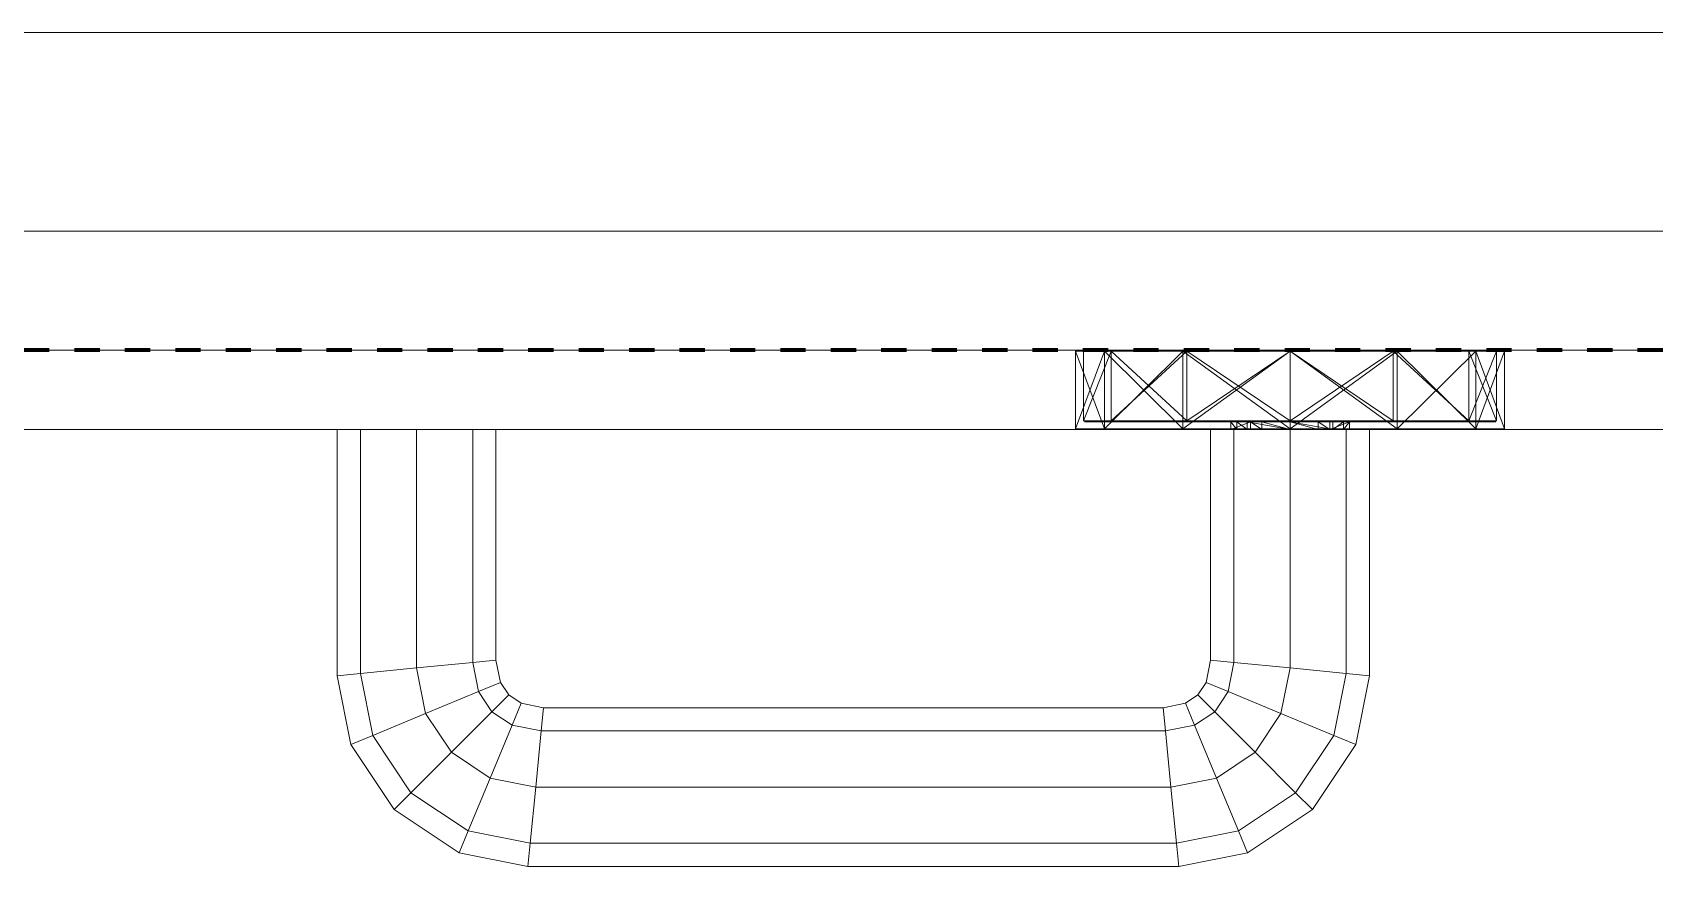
# Model space of a CAD drawing. Header units: millimetres. Extents: x -5300 to 98858, y -5196 to 93886.
# Drawn here: x 31413.6 to 31617.9, y 46270 to 46375 of the extents above; entities that cross this region are included whole.
import ezdxf

# ---------------------------------------------------------------- set-up
doc = ezdxf.new("R2010")
doc.units = ezdxf.units.MM
doc.linetypes.add('Штрих', pattern=[6.35, 3.175, -3.175])
doc.linetypes.add('Штрих_2_', pattern=[6.35, 3.175, -3.175])
for name, color, linetype, lineweight, true_color in [('_Разделитель помещений_', 4, 'Штрих', 70, 0x00ffff), ('Двери', 7, 'Continuous', 18, 0x7f7f7f), ('Стены', 7, 'Continuous', 18, 0x7f7f7f)]:
    doc.layers.add(name, color=color, linetype=linetype, lineweight=lineweight, true_color=true_color)

# ---------------------------------------------------------------- blocks, each defined once
blk = doc.blocks.new('СТВ_Перегородка_Кирпич 61120 - СТВ_Перегородка_Кирпич 2-242550-Подвал')
at = {"layer": 'Стены', "color": 254, "true_color": 0xd4d4d4}
blk.add_line((30200, 46350), (38750, 46350), dxfattribs=at)
blk = doc.blocks.new('СТВ_Перегородка_Кирпич 61120 - СТВ_Перегородка_Кирпич-242543-Подвал')
at = {"layer": 'Стены', "color": 254, "true_color": 0xd4d4d4}
for p, q in [((30185, 46350), (38750, 46350)), ((38750, 46350), (30185, 46350)), ((38635, 46350), (30185, 46350)), ((30200, 46350), (33250, 46350)), ((30200, 46350), (33250, 46350)), ((33250, 46350), (30200, 46350)), ((31110, 46350), (32610, 46350)), ((32610, 46350), (31110, 46350)), ((32610, 46350), (31110, 46350)), ((31110, 46350), (32610, 46350)), ((31110, 46350), (32610, 46350)), ((32610, 46350), (31110, 46350)), ((32610, 46350), (31110, 46350)), ((31110, 46350), (32610, 46350)), ((38750, 46335), (30185, 46335)), ((38635, 46335), (30185, 46335)), ((38750, 46335), (30185, 46335)), ((31110, 46335), (32610, 46335)), ((32610, 46335), (31110, 46335)), ((32610, 46335), (31110, 46335)), ((31110, 46335), (32610, 46335))]:
    blk.add_line(p, q, dxfattribs=at)
blk = doc.blocks.new('СТВ_Перегородка_Кирпич 61120 - СТВ_Перегородка_Кирпич 61120-242547-Подвал')
for name in ['СТВ_Перегородка_Кирпич 61120 - СТВ_Перегородка_Кирпич-242543-Подвал', 'СТВ_Перегородка_Кирпич 61120 - СТВ_Перегородка_Кирпич 2-242550-Подвал']:
    blk.add_blockref(name, (0, 0))
blk = doc.blocks.new('Дп-6 - Дп-6-242552-Подвал')
at = {"layer": 'Двери', "color": 254, "true_color": 0xd4d4d4}
for p, q in [((31198, 46375), (32522, 46375)), ((32522, 46375), (31198, 46375)), ((31198, 46375), (31622, 46375)), ((31198, 46375), (31622, 46375)), ((31622, 46375), (31198, 46375)), ((31622, 46375), (31198, 46375)), ((31210, 46375), (32510, 46375)), ((32510, 46375), (31210, 46375)), ((31548.62, 46375), (31545, 46375)), ((31545, 46375), (31548.62, 46375)), ((31558.5, 46375), (31545, 46375)), ((31548.7, 46375), (31545.1, 46375)), ((31545.1, 46375), (31548.7, 46375)), ((31549.4, 46375), (31545.1, 46375)), ((31545.9, 46375), (31545.1, 46375)), ((31545.1, 46375), (31549.4, 46375)), ((31549.4, 46375), (31545.9, 46375)), ((31545.9, 46375), (31549.4, 46375)), ((31558.5, 46375), (31548.62, 46375)), ((31548.62, 46375), (31558.5, 46375)), ((31558.5, 46375), (31548.62, 46375)), ((31558.55, 46375), (31548.7, 46375)), ((31558.55, 46375), (31548.7, 46375)), ((31549.4, 46375), (31548.7, 46375)), ((31549.4, 46375), (31548.7, 46375)), ((31558.95, 46375), (31549.4, 46375)), ((31558.95, 46375), (31549.4, 46375)), ((31558.55, 46375), (31549.4, 46375)), ((31558.55, 46375), (31549.4, 46375)), ((31572, 46375), (31558.5, 46375)), ((31558.5, 46375), (31572, 46375)), ((31558.5, 46375), (31558.5, 46375)), ((31558.5, 46375), (31585.5, 46375)), ((31558.5, 46375), (31585.5, 46375)), ((31558.5, 46375), (31585.5, 46375)), ((31572, 46375), (31558.55, 46375)), ((31572, 46375), (31558.55, 46375)), ((31558.95, 46375), (31558.55, 46375)), ((31558.95, 46375), (31558.55, 46375)), ((31572, 46375), (31558.95, 46375)), ((31572, 46375), (31558.95, 46375)), ((31572, 46375), (31558.95, 46375)), ((31572, 46375), (31558.95, 46375)), ((31585.05, 46375), (31572, 46375)), ((31585.45, 46375), (31572, 46375)), ((31585.05, 46375), (31572, 46375)), ((31585.45, 46375), (31572, 46375)), ((31585.05, 46375), (31572, 46375)), ((31572, 46375), (31572, 46375)), ((31585.05, 46375), (31572, 46375)), ((31572, 46375), (31572, 46375)), ((31572, 46375), (31585.5, 46375)), ((31572, 46375), (31585.5, 46375)), ((31585.05, 46375), (31594.6, 46375)), ((31594.6, 46375), (31585.05, 46375)), ((31585.05, 46375), (31585.45, 46375)), ((31585.05, 46375), (31585.45, 46375)), ((31595.3, 46375), (31585.45, 46375)), ((31595.3, 46375), (31585.45, 46375)), ((31594.6, 46375), (31585.45, 46375)), ((31594.6, 46375), (31585.45, 46375)), ((31585.5, 46375), (31595.38, 46375)), ((31595.38, 46375), (31585.5, 46375)), ((31585.5, 46375), (31585.5, 46375)), ((31595.38, 46375), (31585.5, 46375)), ((31599, 46375), (31585.5, 46375)), ((31594.6, 46375), (31598.1, 46375)), ((31598.1, 46375), (31594.6, 46375)), ((31594.6, 46375), (31595.3, 46375)), ((31594.6, 46375), (31598.9, 46375)), ((31598.9, 46375), (31594.6, 46375)), ((31594.6, 46375), (31595.3, 46375)), ((31595.3, 46375), (31598.9, 46375)), ((31598.9, 46375), (31595.3, 46375)), ((31595.38, 46375), (31599, 46375)), ((31599, 46375), (31595.38, 46375)), ((31598.1, 46375), (31598.9, 46375)), ((32620, 46335), (31100, 46335)), ((31100, 46335), (32620, 46335)), ((31110, 46335), (32610, 46335)), ((31110, 46335), (32610, 46335)), ((32522, 46335), (31198, 46335)), ((32522, 46335), (31198, 46335)), ((31622, 46335), (31198, 46335)), ((31198, 46335), (31622, 46335)), ((31622, 46335), (31198, 46335)), ((31198, 46335), (31622, 46335)), ((32520, 46335), (31200, 46335)), ((31200, 46335), (32520, 46335)), ((31548.62, 46335), (31545, 46335)), ((31545, 46335), (31548.62, 46335)), ((31545, 46335), (31558.5, 46335)), ((31548.62, 46334.9), (31545, 46334.9)), ((31548.62, 46334.9), (31545, 46334.9)), ((31545, 46334.9), (31545, 46325.1)), ((31548.62, 46334.9), (31545, 46325.1)), ((31548.62, 46325.1), (31545, 46334.9)), ((31548.62, 46334.9), (31545, 46334.9)), ((31545, 46334.9), (31548.62, 46334.9)), ((31545, 46334.9), (31545, 46325.1)), ((31548.62, 46334.9), (31545, 46325.1)), ((31545, 46334.9), (31548.62, 46325.1)), ((31548.7, 46335), (31545.1, 46335)), ((31545.1, 46335), (31548.7, 46335)), ((31549.4, 46335), (31545.1, 46335)), ((31545.9, 46335), (31545.1, 46335)), ((31545.1, 46335), (31549.4, 46335)), ((31549.4, 46335), (31545.9, 46335)), ((31545.9, 46335), (31549.4, 46335)), ((31549.48, 46334.9), (31546, 46334.9)), ((31546, 46334.9), (31549.48, 46334.9)), ((31546, 46326.1), (31546, 46334.9)), ((31549.48, 46334.9), (31546, 46326.1)), ((31546, 46326.1), (31549.48, 46334.9)), ((31558.5, 46335), (31548.62, 46335)), ((31548.62, 46335), (31558.5, 46335)), ((31548.62, 46335), (31558.5, 46335)), ((31558.5, 46334.9), (31548.62, 46334.9)), ((31558.5, 46334.9), (31548.62, 46334.9)), ((31558.5, 46334.9), (31548.62, 46325.1)), ((31558.5, 46325.1), (31548.62, 46334.9)), ((31548.62, 46334.9), (31548.62, 46325.1)), ((31548.62, 46325.1), (31548.62, 46334.9)), ((31558.5, 46334.9), (31548.62, 46334.9)), ((31548.62, 46334.9), (31558.5, 46334.9)), ((31558.5, 46334.9), (31548.62, 46325.1)), ((31548.62, 46334.9), (31548.62, 46325.1)), ((31548.62, 46334.9), (31548.62, 46325.1)), ((31548.62, 46334.9), (31558.5, 46325.1)), ((31558.55, 46335), (31548.7, 46335)), ((31558.55, 46335), (31548.7, 46335)), ((31549.4, 46335), (31548.7, 46335)), ((31548.7, 46335), (31549.4, 46335)), ((31558.95, 46335), (31549.4, 46335)), ((31558.95, 46335), (31549.4, 46335)), ((31558.55, 46335), (31549.4, 46335)), ((31558.55, 46335), (31549.4, 46335)), ((31559, 46334.9), (31549.48, 46334.9)), ((31559, 46334.9), (31549.48, 46334.9)), ((31559, 46326.1), (31549.48, 46334.9)), ((31549.48, 46326.1), (31549.48, 46334.9)), ((31559, 46334.9), (31549.48, 46326.1)), ((31549.48, 46334.9), (31549.48, 46326.1)), ((31572, 46335), (31558.5, 46335)), ((31572, 46335), (31558.5, 46335)), ((31585.5, 46335), (31558.5, 46335)), ((31585.5, 46335), (31558.5, 46335)), ((31585.5, 46335), (31558.5, 46335)), ((31558.5, 46335), (31558.5, 46335)), ((31572, 46334.9), (31558.5, 46334.9)), ((31572, 46334.9), (31558.5, 46334.9)), ((31572, 46334.9), (31558.5, 46325.1)), ((31572, 46325.1), (31558.5, 46334.9)), ((31558.5, 46334.9), (31558.5, 46325.1)), ((31558.5, 46325.1), (31558.5, 46334.9)), ((31572, 46334.9), (31558.5, 46334.9)), ((31558.5, 46334.9), (31572, 46334.9)), ((31572, 46325.1), (31558.5, 46334.9)), ((31558.5, 46334.9), (31558.5, 46325.1)), ((31558.5, 46334.9), (31558.5, 46325.1)), ((31558.5, 46334.9), (31572, 46325.1)), ((31572, 46335), (31558.55, 46335)), ((31572, 46335), (31558.55, 46335)), ((31558.95, 46335), (31558.55, 46335)), ((31558.55, 46335), (31558.95, 46335)), ((31572, 46335), (31558.95, 46335)), ((31572, 46335), (31558.95, 46335)), ((31572, 46335), (31558.95, 46335)), ((31572, 46335), (31558.95, 46335)), ((31572, 46334.9), (31559, 46334.9)), ((31572, 46334.9), (31559, 46334.9)), ((31572, 46326.1), (31559, 46334.9)), ((31559, 46326.1), (31559, 46334.9)), ((31572, 46334.9), (31559, 46326.1)), ((31559, 46334.9), (31559, 46326.1)), ((31585.05, 46335), (31572, 46335)), ((31585.45, 46335), (31572, 46335)), ((31585.45, 46335), (31572, 46335)), ((31585.05, 46335), (31572, 46335)), ((31585.05, 46335), (31572, 46335)), ((31572, 46335), (31572, 46335)), ((31585.05, 46335), (31572, 46335)), ((31572, 46335), (31572, 46335)), ((31572, 46335), (31585.5, 46335)), ((31585.5, 46335), (31572, 46335)), ((31585, 46334.9), (31572, 46334.9)), ((31585.5, 46334.9), (31572, 46334.9)), ((31585, 46334.9), (31572, 46334.9)), ((31585.5, 46334.9), (31572, 46334.9)), ((31585, 46334.9), (31572, 46326.1)), ((31572, 46326.1), (31572, 46334.9)), ((31585.5, 46325.1), (31572, 46334.9)), ((31572, 46334.9), (31572, 46325.1)), ((31585, 46326.1), (31572, 46334.9)), ((31572, 46334.9), (31572, 46326.1)), ((31585.5, 46334.9), (31572, 46325.1)), ((31572, 46325.1), (31572, 46334.9)), ((31585.5, 46334.9), (31572, 46334.9)), ((31572, 46334.9), (31585.5, 46334.9)), ((31585.5, 46334.9), (31572, 46325.1)), ((31572, 46334.9), (31572, 46325.1)), ((31572, 46334.9), (31572, 46325.1)), ((31572, 46325.1), (31585.5, 46334.9)), ((31585, 46334.9), (31594.52, 46334.9)), ((31594.52, 46334.9), (31585, 46334.9)), ((31585, 46326.1), (31585, 46334.9)), ((31585, 46334.9), (31594.52, 46326.1)), ((31594.52, 46326.1), (31585, 46334.9)), ((31585, 46334.9), (31585, 46326.1)), ((31585.05, 46335), (31594.6, 46335)), ((31594.6, 46335), (31585.05, 46335)), ((31585.05, 46335), (31585.45, 46335)), ((31585.45, 46335), (31585.05, 46335)), ((31585.45, 46335), (31595.3, 46335)), ((31595.3, 46335), (31585.45, 46335)), ((31585.45, 46335), (31594.6, 46335)), ((31594.6, 46335), (31585.45, 46335)), ((31585.5, 46335), (31595.38, 46335)), ((31595.38, 46335), (31585.5, 46335)), ((31585.5, 46335), (31599, 46335)), ((31585.5, 46335), (31595.38, 46335)), ((31585.5, 46335), (31585.5, 46335)), ((31585.5, 46334.9), (31595.38, 46334.9)), ((31585.5, 46334.9), (31595.38, 46334.9)), ((31585.5, 46334.9), (31585.5, 46325.1)), ((31585.5, 46325.1), (31595.38, 46334.9)), ((31585.5, 46334.9), (31585.5, 46325.1)), ((31585.5, 46334.9), (31595.38, 46325.1)), ((31585.5, 46334.9), (31595.38, 46334.9)), ((31585.5, 46334.9), (31595.38, 46334.9)), ((31585.5, 46325.1), (31585.5, 46334.9)), ((31585.5, 46325.1), (31595.38, 46334.9)), ((31585.5, 46334.9), (31585.5, 46325.1)), ((31585.5, 46334.9), (31595.38, 46325.1)), ((31594.52, 46334.9), (31598, 46334.9)), ((31598, 46334.9), (31594.52, 46334.9)), ((31594.52, 46334.9), (31594.52, 46326.1)), ((31594.52, 46334.9), (31598, 46326.1)), ((31598, 46334.9), (31594.52, 46326.1)), ((31594.52, 46334.9), (31594.52, 46326.1)), ((31594.6, 46335), (31598.1, 46335)), ((31598.1, 46335), (31594.6, 46335)), ((31595.3, 46335), (31594.6, 46335)), ((31594.6, 46335), (31598.9, 46335)), ((31598.9, 46335), (31594.6, 46335)), ((31595.3, 46335), (31594.6, 46335)), ((31595.3, 46335), (31598.9, 46335)), ((31598.9, 46335), (31595.3, 46335)), ((31595.38, 46335), (31599, 46335)), ((31599, 46335), (31595.38, 46335)), ((31595.38, 46334.9), (31599, 46334.9)), ((31595.38, 46334.9), (31599, 46334.9)), ((31595.38, 46325.1), (31595.38, 46334.9)), ((31595.38, 46325.1), (31599, 46334.9)), ((31595.38, 46334.9), (31595.38, 46325.1)), ((31595.38, 46334.9), (31599, 46325.1)), ((31595.38, 46334.9), (31599, 46334.9)), ((31599, 46334.9), (31595.38, 46334.9)), ((31595.38, 46325.1), (31595.38, 46334.9)), ((31595.38, 46325.1), (31599, 46334.9)), ((31599, 46325.1), (31595.38, 46334.9)), ((31595.38, 46334.9), (31595.38, 46325.1)), ((31598, 46334.9), (31598, 46326.1)), ((31598.9, 46335), (31598.1, 46335)), ((31599, 46334.9), (31599, 46325.1)), ((31599, 46325.1), (31599, 46334.9)), ((31549.48, 46326.1), (31546, 46326.1)), ((31546, 46326.1), (31549.48, 46326.1)), ((31549.57, 46326), (31546.1, 46326)), ((31546.1, 46326), (31549.57, 46326)), ((31567, 46326), (31546.1, 46326)), ((31567, 46326), (31546.1, 46326)), ((31567, 46326), (31546.1, 46326)), ((31559, 46326.1), (31549.48, 46326.1)), ((31559, 46326.1), (31549.48, 46326.1)), ((31559.05, 46326), (31549.57, 46326)), ((31559.05, 46326), (31549.57, 46326)), ((31565.28, 46326), (31549.57, 46326)), ((31564.53, 46326), (31549.57, 46326)), ((31567, 46326), (31549.57, 46326)), ((31567, 46326), (31549.57, 46326)), ((31567, 46326), (31549.57, 46326)), ((31572, 46326.1), (31559, 46326.1)), ((31572, 46326.1), (31559, 46326.1)), ((31572, 46326), (31559.05, 46326)), ((31572, 46326), (31559.05, 46326)), ((31566.62, 46326), (31559.05, 46326)), ((31565.28, 46326), (31559.05, 46326)), ((31559.05, 46326), (31567, 46326)), ((31559.05, 46326), (31567, 46326)), ((31559.05, 46326), (31568.46, 46326)), ((31565.28, 46326), (31564.53, 46326)), ((31564.53, 46325), (31564.53, 46326)), ((31564.53, 46326), (31567, 46326)), ((31565.28, 46325), (31564.53, 46326)), ((31564.53, 46325), (31567, 46326)), ((31564.53, 46326), (31567, 46326)), ((31566.62, 46326), (31565.28, 46326)), ((31565.28, 46326), (31566.62, 46325)), ((31565.28, 46326), (31565.28, 46325)), ((31572, 46326), (31566.62, 46326)), ((31572, 46326), (31566.62, 46326)), ((31572, 46325), (31566.62, 46326)), ((31566.62, 46326), (31566.62, 46325)), ((31567, 46326), (31567, 46325)), ((31567, 46326), (31568.46, 46326)), ((31567, 46326), (31567, 46325)), ((31567, 46326), (31567, 46326)), ((31567, 46326), (31567, 46325)), ((31567, 46326), (31567, 46325)), ((31567, 46326), (31567, 46326)), ((31567, 46326), (31567, 46326)), ((31567, 46326), (31567, 46325)), ((31567, 46326), (31567, 46325)), ((31567, 46326), (31567, 46325)), ((31567, 46326), (31567, 46326)), ((31567, 46326), (31568.46, 46325)), ((31567, 46325), (31567, 46326)), ((31567, 46325), (31567, 46326)), ((31567, 46325), (31567, 46326)), ((31567, 46325), (31567, 46326)), ((31567, 46326), (31567, 46326)), ((31572, 46326), (31568.46, 46326)), ((31572, 46326), (31568.46, 46326)), ((31572, 46325), (31568.46, 46326)), ((31568.46, 46326), (31568.46, 46325)), ((31585, 46326.1), (31572, 46326.1)), ((31585, 46326.1), (31572, 46326.1)), ((31584.95, 46326), (31572, 46326)), ((31584.95, 46326), (31572, 46326)), ((31577.37, 46326), (31572, 46326)), ((31572, 46326), (31575.54, 46326)), ((31577.37, 46325), (31572, 46326)), ((31577.37, 46326), (31572, 46326)), ((31572, 46326), (31572, 46326)), ((31572, 46326), (31572, 46325)), ((31572, 46326), (31572, 46326)), ((31572, 46326), (31575.54, 46326)), ((31572, 46326), (31575.54, 46325)), ((31572, 46326), (31572, 46325)), ((31577, 46326), (31575.54, 46326)), ((31577, 46325), (31575.54, 46326)), ((31584.95, 46326), (31575.54, 46326)), ((31575.54, 46326), (31575.54, 46325)), ((31579.47, 46326), (31577, 46326)), ((31577, 46326), (31577, 46325)), ((31577, 46326), (31577, 46325)), ((31579.47, 46326), (31577, 46326)), ((31579.47, 46326), (31577, 46325)), ((31594.43, 46326), (31577, 46326)), ((31577, 46326), (31577, 46326)), ((31577, 46326), (31577, 46326)), ((31577, 46326), (31597.9, 46326)), ((31577, 46326), (31577, 46325)), ((31577, 46326), (31577, 46325)), ((31577, 46326), (31577, 46325)), ((31577, 46326), (31597.9, 46326)), ((31577, 46326), (31577, 46326)), ((31577, 46326), (31577, 46325)), ((31577, 46326), (31577, 46325)), ((31597.9, 46326), (31577, 46326)), ((31577, 46326), (31577, 46326)), ((31577, 46326), (31577, 46325)), ((31577, 46326), (31577, 46325)), ((31577, 46326), (31594.43, 46326)), ((31577, 46326), (31577, 46326)), ((31577, 46326), (31577, 46325)), ((31577, 46326), (31594.43, 46326)), ((31577, 46326), (31584.95, 46326)), ((31577, 46326), (31577, 46325)), ((31577, 46326), (31584.95, 46326)), ((31578.72, 46326), (31577.37, 46326)), ((31578.72, 46326), (31577.37, 46325)), ((31584.95, 46326), (31577.37, 46326)), ((31577.37, 46325), (31577.37, 46326)), ((31579.47, 46326), (31578.72, 46326)), ((31579.47, 46326), (31578.72, 46325)), ((31578.72, 46326), (31584.95, 46326)), ((31578.72, 46326), (31594.43, 46326)), ((31578.72, 46326), (31578.72, 46325)), ((31579.47, 46326), (31579.47, 46325)), ((31579.47, 46326), (31594.43, 46326)), ((31584.95, 46326), (31594.43, 46326)), ((31594.43, 46326), (31584.95, 46326)), ((31585, 46326.1), (31594.52, 46326.1)), ((31594.52, 46326.1), (31585, 46326.1)), ((31594.43, 46326), (31597.9, 46326)), ((31597.9, 46326), (31594.43, 46326)), ((31594.52, 46326.1), (31598, 46326.1)), ((31598, 46326.1), (31594.52, 46326.1)), ((31100, 46325), (32620, 46325)), ((32620, 46325), (31100, 46325)), ((32520, 46325), (31200, 46325)), ((31200, 46325), (32520, 46325)), ((31452, 46294.02), (31452, 46325)), ((31452, 46325), (31454.93, 46325)), ((31454.93, 46325), (31452, 46325)), ((31452, 46325), (31452, 46294.02)), ((31452, 46325), (31454.93, 46325)), ((31454.93, 46325), (31452, 46325)), ((31454.93, 46325), (31454.93, 46294.3)), ((31454.93, 46294.3), (31454.93, 46325)), ((31454.93, 46325), (31462, 46325)), ((31462, 46325), (31454.93, 46325)), ((31454.93, 46294.3), (31454.93, 46325)), ((31454.93, 46325), (31462, 46325)), ((31462, 46325), (31454.93, 46325)), ((31454.93, 46325), (31454.93, 46294.3)), ((31462, 46325), (31469.07, 46325)), ((31469.07, 46325), (31462, 46325)), ((31462, 46325), (31462, 46295)), ((31462, 46295), (31462, 46325)), ((31469.07, 46325), (31462, 46325)), ((31462, 46325), (31462, 46295)), ((31462, 46295), (31462, 46325)), ((31462, 46325), (31469.07, 46325)), ((31469.07, 46325), (31472, 46325)), ((31472, 46325), (31469.07, 46325)), ((31469.07, 46295.7), (31469.07, 46325)), ((31472, 46325), (31469.07, 46325)), ((31469.07, 46325), (31469.07, 46295.7)), ((31469.07, 46295.7), (31469.07, 46325)), ((31469.07, 46325), (31472, 46325)), ((31469.07, 46325), (31469.07, 46295.7)), ((31472, 46295.98), (31472, 46325)), ((31472, 46325), (31472, 46295.98)), ((31548.62, 46325.1), (31545, 46325.1)), ((31548.62, 46325.1), (31545, 46325.1)), ((31548.62, 46325.1), (31545, 46325.1)), ((31545, 46325.1), (31548.62, 46325.1)), ((31548.62, 46325), (31545, 46325)), ((31545, 46325), (31548.62, 46325)), ((31558.5, 46325), (31545, 46325)), ((31548.7, 46325), (31545.1, 46325)), ((31548.7, 46325), (31545.1, 46325)), ((31567, 46325), (31545.1, 46325)), ((31567, 46325), (31545.1, 46325)), ((31567, 46325), (31545.1, 46325)), ((31558.5, 46325.1), (31548.62, 46325.1)), ((31558.5, 46325.1), (31548.62, 46325.1)), ((31558.5, 46325.1), (31548.62, 46325.1)), ((31548.62, 46325.1), (31558.5, 46325.1)), ((31558.5, 46325), (31548.62, 46325)), ((31548.62, 46325), (31558.5, 46325)), ((31558.5, 46325), (31548.62, 46325)), ((31558.55, 46325), (31548.7, 46325)), ((31558.55, 46325), (31548.7, 46325)), ((31565.28, 46325), (31548.7, 46325)), ((31564.53, 46325), (31548.7, 46325)), ((31567, 46325), (31548.7, 46325)), ((31548.7, 46325), (31567, 46325)), ((31567, 46325), (31548.7, 46325)), ((31572, 46325.1), (31558.5, 46325.1)), ((31572, 46325.1), (31558.5, 46325.1)), ((31572, 46325.1), (31558.5, 46325.1)), ((31558.5, 46325.1), (31572, 46325.1)), ((31572, 46325), (31558.5, 46325)), ((31558.5, 46325), (31572, 46325)), ((31558.5, 46325), (31558.5, 46325)), ((31558.5, 46325), (31585.5, 46325)), ((31558.5, 46325), (31585.5, 46325)), ((31558.5, 46325), (31585.5, 46325)), ((31572, 46325), (31558.55, 46325)), ((31572, 46325), (31558.55, 46325)), ((31566.62, 46325), (31558.55, 46325)), ((31558.55, 46325), (31565.28, 46325)), ((31558.55, 46325), (31568.46, 46325)), ((31558.55, 46325), (31567, 46325)), ((31558.55, 46325), (31567, 46325)), ((31562, 46295.98), (31562, 46325)), ((31562, 46325), (31564.93, 46325)), ((31562, 46325), (31562, 46295.98)), ((31564.93, 46325), (31562, 46325)), ((31565.28, 46325), (31564.53, 46325)), ((31564.53, 46325), (31567, 46325)), ((31564.53, 46325), (31567, 46325)), ((31564.93, 46295.7), (31564.93, 46325)), ((31564.93, 46325), (31572, 46325)), ((31564.93, 46325), (31564.93, 46295.7)), ((31572, 46325), (31564.93, 46325)), ((31564.93, 46325), (31564.93, 46295.7)), ((31564.93, 46295.7), (31564.93, 46325)), ((31566.62, 46325), (31565.28, 46325)), ((31572, 46325), (31566.62, 46325)), ((31572, 46325), (31566.62, 46325)), ((31568.46, 46325), (31567, 46325)), ((31567, 46325), (31567, 46325)), ((31567, 46325), (31567, 46325)), ((31567, 46325), (31567, 46325)), ((31567, 46325), (31567, 46325)), ((31567, 46325), (31567, 46325)), ((31572, 46325), (31568.46, 46325)), ((31572, 46325), (31568.46, 46325)), ((31585.5, 46325.1), (31572, 46325.1)), ((31585.5, 46325.1), (31572, 46325.1)), ((31585.5, 46325.1), (31572, 46325.1)), ((31572, 46325.1), (31585.5, 46325.1)), ((31585.45, 46325), (31572, 46325)), ((31572, 46325), (31585.45, 46325)), ((31577.37, 46325), (31572, 46325)), ((31575.54, 46325), (31572, 46325)), ((31577.37, 46325), (31572, 46325)), ((31572, 46325), (31572, 46325)), ((31575.54, 46325), (31572, 46325)), ((31572, 46325), (31572, 46325)), ((31572, 46325), (31585.5, 46325)), ((31572, 46325), (31585.5, 46325)), ((31572, 46295), (31572, 46325)), ((31572, 46325), (31579.07, 46325)), ((31572, 46325), (31572, 46295)), ((31579.07, 46325), (31572, 46325)), ((31572, 46325), (31572, 46295)), ((31572, 46295), (31572, 46325)), ((31577, 46325), (31575.54, 46325)), ((31575.54, 46325), (31585.45, 46325)), ((31579.47, 46325), (31577, 46325)), ((31579.47, 46325), (31577, 46325)), ((31577, 46325), (31577, 46325)), ((31577, 46325), (31585.45, 46325)), ((31577, 46325), (31577, 46325)), ((31577, 46325), (31585.45, 46325)), ((31577, 46325), (31595.3, 46325)), ((31577, 46325), (31577, 46325)), ((31577, 46325), (31595.3, 46325)), ((31577, 46325), (31598.9, 46325)), ((31577, 46325), (31577, 46325)), ((31577, 46325), (31598.9, 46325)), ((31577, 46325), (31577, 46325)), ((31577, 46325), (31595.3, 46325)), ((31577, 46325), (31598.9, 46325)), ((31578.72, 46325), (31577.37, 46325)), ((31577.37, 46325), (31585.45, 46325)), ((31579.47, 46325), (31578.72, 46325)), ((31578.72, 46325), (31595.3, 46325)), ((31578.72, 46325), (31585.45, 46325)), ((31579.07, 46294.3), (31579.07, 46325)), ((31579.07, 46325), (31582, 46325)), ((31579.07, 46325), (31579.07, 46294.3)), ((31582, 46325), (31579.07, 46325)), ((31579.07, 46325), (31579.07, 46294.3)), ((31579.07, 46294.3), (31579.07, 46325)), ((31579.47, 46325), (31595.3, 46325)), ((31582, 46325), (31582, 46294.02)), ((31582, 46294.02), (31582, 46325)), ((31595.3, 46325), (31585.45, 46325)), ((31585.45, 46325), (31595.3, 46325)), ((31585.5, 46325.1), (31595.38, 46325.1)), ((31585.5, 46325.1), (31595.38, 46325.1)), ((31585.5, 46325.1), (31595.38, 46325.1)), ((31585.5, 46325.1), (31595.38, 46325.1)), ((31585.5, 46325), (31595.38, 46325)), ((31595.38, 46325), (31585.5, 46325)), ((31585.5, 46325), (31585.5, 46325)), ((31595.38, 46325), (31585.5, 46325)), ((31599, 46325), (31585.5, 46325)), ((31595.3, 46325), (31598.9, 46325)), ((31595.3, 46325), (31598.9, 46325)), ((31595.38, 46325.1), (31599, 46325.1)), ((31595.38, 46325.1), (31599, 46325.1)), ((31595.38, 46325.1), (31599, 46325.1)), ((31599, 46325.1), (31595.38, 46325.1)), ((31595.38, 46325), (31599, 46325)), ((31599, 46325), (31595.38, 46325)), ((31462, 46295), (31469.07, 46295.7)), ((31469.07, 46295.7), (31462, 46295)), ((31462, 46295), (31469.07, 46295.7)), ((31469.07, 46295.7), (31462, 46295)), ((31469.07, 46295.7), (31472, 46295.98)), ((31472, 46295.98), (31469.07, 46295.7)), ((31469.07, 46295.7), (31472, 46295.98)), ((31472, 46295.98), (31469.07, 46295.7)), ((31469.07, 46295.7), (31469.8, 46292.02)), ((31469.8, 46292.02), (31469.07, 46295.7)), ((31469.8, 46292.02), (31469.07, 46295.7)), ((31469.07, 46295.7), (31469.8, 46292.02)), ((31472, 46295.98), (31472.56, 46293.16)), ((31472.56, 46293.16), (31472, 46295.98)), ((31561.44, 46293.16), (31562, 46295.98)), ((31562, 46295.98), (31561.44, 46293.16)), ((31564.93, 46295.7), (31562, 46295.98)), ((31562, 46295.98), (31564.93, 46295.7)), ((31562, 46295.98), (31564.93, 46295.7)), ((31564.93, 46295.7), (31562, 46295.98)), ((31564.2, 46292.02), (31564.93, 46295.7)), ((31564.93, 46295.7), (31564.2, 46292.02)), ((31564.93, 46295.7), (31564.2, 46292.02)), ((31564.2, 46292.02), (31564.93, 46295.7)), ((31572, 46295), (31564.93, 46295.7)), ((31564.93, 46295.7), (31572, 46295)), ((31564.93, 46295.7), (31572, 46295)), ((31572, 46295), (31564.93, 46295.7)), ((31452, 46294.02), (31454.93, 46294.3)), ((31454.93, 46294.3), (31452, 46294.02)), ((31454.93, 46294.3), (31452, 46294.02)), ((31452, 46294.02), (31454.93, 46294.3)), ((31453.72, 46285.36), (31452, 46294.02)), ((31452, 46294.02), (31453.72, 46285.36)), ((31454.93, 46294.3), (31462, 46295)), ((31462, 46295), (31454.93, 46294.3)), ((31462, 46295), (31454.93, 46294.3)), ((31454.93, 46294.3), (31462, 46295)), ((31454.93, 46294.3), (31456.48, 46286.5)), ((31456.48, 46286.5), (31454.93, 46294.3)), ((31456.48, 46286.5), (31454.93, 46294.3)), ((31454.93, 46294.3), (31456.48, 46286.5)), ((31462, 46295), (31463.14, 46289.26)), ((31463.14, 46289.26), (31462, 46295)), ((31463.14, 46289.26), (31462, 46295)), ((31462, 46295), (31463.14, 46289.26)), ((31570.86, 46289.26), (31572, 46295)), ((31572, 46295), (31570.86, 46289.26)), ((31572, 46295), (31570.86, 46289.26)), ((31570.86, 46289.26), (31572, 46295)), ((31579.07, 46294.3), (31572, 46295)), ((31572, 46295), (31579.07, 46294.3)), ((31572, 46295), (31579.07, 46294.3)), ((31579.07, 46294.3), (31572, 46295)), ((31577.52, 46286.5), (31579.07, 46294.3)), ((31579.07, 46294.3), (31577.52, 46286.5)), ((31579.07, 46294.3), (31577.52, 46286.5)), ((31577.52, 46286.5), (31579.07, 46294.3)), ((31582, 46294.02), (31579.07, 46294.3)), ((31579.07, 46294.3), (31582, 46294.02)), ((31579.07, 46294.3), (31582, 46294.02)), ((31582, 46294.02), (31579.07, 46294.3)), ((31582, 46294.02), (31580.28, 46285.36)), ((31580.28, 46285.36), (31582, 46294.02)), ((31463.14, 46289.26), (31469.8, 46292.02)), ((31469.8, 46292.02), (31463.14, 46289.26)), ((31469.8, 46292.02), (31463.14, 46289.26)), ((31463.14, 46289.26), (31469.8, 46292.02)), ((31469.8, 46292.02), (31472.56, 46293.16)), ((31472.56, 46293.16), (31469.8, 46292.02)), ((31472.56, 46293.16), (31469.8, 46292.02)), ((31469.8, 46292.02), (31472.56, 46293.16)), ((31469.8, 46292.02), (31471.49, 46289.49)), ((31471.49, 46289.49), (31469.8, 46292.02)), ((31471.49, 46289.49), (31469.8, 46292.02)), ((31469.8, 46292.02), (31471.49, 46289.49)), ((31471.49, 46289.49), (31473.6, 46291.6)), ((31473.6, 46291.6), (31471.49, 46289.49)), ((31473.6, 46291.6), (31471.49, 46289.49)), ((31471.49, 46289.49), (31473.6, 46291.6)), ((31472.56, 46293.16), (31473.6, 46291.6)), ((31473.6, 46291.6), (31472.56, 46293.16)), ((31473.6, 46291.6), (31475.16, 46290.56)), ((31475.16, 46290.56), (31473.6, 46291.6)), ((31558.84, 46290.56), (31560.4, 46291.6)), ((31560.4, 46291.6), (31558.84, 46290.56)), ((31560.4, 46291.6), (31561.44, 46293.16)), ((31561.44, 46293.16), (31560.4, 46291.6)), ((31562.51, 46289.49), (31560.4, 46291.6)), ((31560.4, 46291.6), (31562.51, 46289.49)), ((31560.4, 46291.6), (31562.51, 46289.49)), ((31562.51, 46289.49), (31560.4, 46291.6)), ((31564.2, 46292.02), (31561.44, 46293.16)), ((31561.44, 46293.16), (31564.2, 46292.02)), ((31561.44, 46293.16), (31564.2, 46292.02)), ((31564.2, 46292.02), (31561.44, 46293.16)), ((31562.51, 46289.49), (31564.2, 46292.02)), ((31564.2, 46292.02), (31562.51, 46289.49)), ((31564.2, 46292.02), (31562.51, 46289.49)), ((31562.51, 46289.49), (31564.2, 46292.02)), ((31570.86, 46289.26), (31564.2, 46292.02)), ((31564.2, 46292.02), (31570.86, 46289.26)), ((31564.2, 46292.02), (31570.86, 46289.26)), ((31570.86, 46289.26), (31564.2, 46292.02)), ((31456.48, 46286.5), (31463.14, 46289.26)), ((31463.14, 46289.26), (31456.48, 46286.5)), ((31463.14, 46289.26), (31456.48, 46286.5)), ((31456.48, 46286.5), (31463.14, 46289.26)), ((31463.14, 46289.26), (31466.39, 46284.39)), ((31466.39, 46284.39), (31463.14, 46289.26)), ((31466.39, 46284.39), (31463.14, 46289.26)), ((31463.14, 46289.26), (31466.39, 46284.39)), ((31466.39, 46284.39), (31471.49, 46289.49)), ((31471.49, 46289.49), (31466.39, 46284.39)), ((31471.49, 46289.49), (31466.39, 46284.39)), ((31466.39, 46284.39), (31471.49, 46289.49)), ((31471.49, 46289.49), (31474.02, 46287.8)), ((31474.02, 46287.8), (31471.49, 46289.49)), ((31474.02, 46287.8), (31471.49, 46289.49)), ((31471.49, 46289.49), (31474.02, 46287.8)), ((31474.02, 46287.8), (31475.16, 46290.56)), ((31475.16, 46290.56), (31474.02, 46287.8)), ((31475.16, 46290.56), (31474.02, 46287.8)), ((31474.02, 46287.8), (31475.16, 46290.56)), ((31475.16, 46290.56), (31477.98, 46290)), ((31477.98, 46290), (31475.16, 46290.56)), ((31477.7, 46287.07), (31477.98, 46290)), ((31477.98, 46290), (31477.7, 46287.07)), ((31477.98, 46290), (31477.7, 46287.07)), ((31477.7, 46287.07), (31477.98, 46290)), ((31477.98, 46290), (31556.02, 46290)), ((31556.02, 46290), (31477.98, 46290)), ((31556.02, 46290), (31558.84, 46290.56)), ((31558.84, 46290.56), (31556.02, 46290)), ((31556.3, 46287.07), (31556.02, 46290)), ((31556.02, 46290), (31556.3, 46287.07)), ((31556.02, 46290), (31556.3, 46287.07)), ((31556.3, 46287.07), (31556.02, 46290)), ((31559.98, 46287.8), (31558.84, 46290.56)), ((31558.84, 46290.56), (31559.98, 46287.8)), ((31558.84, 46290.56), (31559.98, 46287.8)), ((31559.98, 46287.8), (31558.84, 46290.56)), ((31559.98, 46287.8), (31562.51, 46289.49)), ((31562.51, 46289.49), (31559.98, 46287.8)), ((31562.51, 46289.49), (31559.98, 46287.8)), ((31559.98, 46287.8), (31562.51, 46289.49)), ((31567.61, 46284.39), (31562.51, 46289.49)), ((31562.51, 46289.49), (31567.61, 46284.39)), ((31562.51, 46289.49), (31567.61, 46284.39)), ((31567.61, 46284.39), (31562.51, 46289.49)), ((31567.61, 46284.39), (31570.86, 46289.26)), ((31570.86, 46289.26), (31567.61, 46284.39)), ((31570.86, 46289.26), (31567.61, 46284.39)), ((31567.61, 46284.39), (31570.86, 46289.26)), ((31577.52, 46286.5), (31570.86, 46289.26)), ((31570.86, 46289.26), (31577.52, 46286.5)), ((31570.86, 46289.26), (31577.52, 46286.5)), ((31577.52, 46286.5), (31570.86, 46289.26)), ((31471.26, 46281.14), (31474.02, 46287.8)), ((31474.02, 46287.8), (31471.26, 46281.14)), ((31474.02, 46287.8), (31471.26, 46281.14)), ((31471.26, 46281.14), (31474.02, 46287.8)), ((31474.02, 46287.8), (31477.7, 46287.07)), ((31477.7, 46287.07), (31474.02, 46287.8)), ((31477.7, 46287.07), (31474.02, 46287.8)), ((31474.02, 46287.8), (31477.7, 46287.07)), ((31556.3, 46287.07), (31559.98, 46287.8)), ((31559.98, 46287.8), (31556.3, 46287.07)), ((31559.98, 46287.8), (31556.3, 46287.07)), ((31556.3, 46287.07), (31559.98, 46287.8)), ((31562.74, 46281.14), (31559.98, 46287.8)), ((31559.98, 46287.8), (31562.74, 46281.14)), ((31559.98, 46287.8), (31562.74, 46281.14)), ((31562.74, 46281.14), (31559.98, 46287.8)), ((31453.72, 46285.36), (31456.48, 46286.5)), ((31456.48, 46286.5), (31453.72, 46285.36)), ((31456.48, 46286.5), (31453.72, 46285.36)), ((31453.72, 46285.36), (31456.48, 46286.5)), ((31459.18, 46277.18), (31453.72, 46285.36)), ((31453.72, 46285.36), (31459.18, 46277.18)), ((31456.48, 46286.5), (31461.3, 46279.3)), ((31461.3, 46279.3), (31456.48, 46286.5)), ((31461.3, 46279.3), (31456.48, 46286.5)), ((31456.48, 46286.5), (31461.3, 46279.3)), ((31477, 46280), (31477.7, 46287.07)), ((31477.7, 46287.07), (31477, 46280)), ((31477.7, 46287.07), (31477, 46280)), ((31477, 46280), (31477.7, 46287.07)), ((31477.7, 46287.07), (31556.3, 46287.07)), ((31556.3, 46287.07), (31477.7, 46287.07)), ((31556.3, 46287.07), (31477.7, 46287.07)), ((31477.7, 46287.07), (31556.3, 46287.07)), ((31557, 46280), (31556.3, 46287.07)), ((31556.3, 46287.07), (31557, 46280)), ((31556.3, 46287.07), (31557, 46280)), ((31557, 46280), (31556.3, 46287.07)), ((31572.7, 46279.3), (31577.52, 46286.5)), ((31577.52, 46286.5), (31572.7, 46279.3)), ((31577.52, 46286.5), (31572.7, 46279.3)), ((31572.7, 46279.3), (31577.52, 46286.5)), ((31580.28, 46285.36), (31574.82, 46277.18)), ((31574.82, 46277.18), (31580.28, 46285.36)), ((31580.28, 46285.36), (31577.52, 46286.5)), ((31577.52, 46286.5), (31580.28, 46285.36)), ((31577.52, 46286.5), (31580.28, 46285.36)), ((31580.28, 46285.36), (31577.52, 46286.5)), ((31461.3, 46279.3), (31466.39, 46284.39)), ((31466.39, 46284.39), (31461.3, 46279.3)), ((31466.39, 46284.39), (31461.3, 46279.3)), ((31461.3, 46279.3), (31466.39, 46284.39)), ((31466.39, 46284.39), (31471.26, 46281.14)), ((31471.26, 46281.14), (31466.39, 46284.39)), ((31471.26, 46281.14), (31466.39, 46284.39)), ((31466.39, 46284.39), (31471.26, 46281.14)), ((31562.74, 46281.14), (31567.61, 46284.39)), ((31567.61, 46284.39), (31562.74, 46281.14)), ((31567.61, 46284.39), (31562.74, 46281.14)), ((31562.74, 46281.14), (31567.61, 46284.39)), ((31572.7, 46279.3), (31567.61, 46284.39)), ((31567.61, 46284.39), (31572.7, 46279.3)), ((31567.61, 46284.39), (31572.7, 46279.3)), ((31572.7, 46279.3), (31567.61, 46284.39)), ((31468.5, 46274.48), (31471.26, 46281.14)), ((31471.26, 46281.14), (31468.5, 46274.48)), ((31471.26, 46281.14), (31468.5, 46274.48)), ((31468.5, 46274.48), (31471.26, 46281.14)), ((31471.26, 46281.14), (31477, 46280)), ((31477, 46280), (31471.26, 46281.14)), ((31477, 46280), (31471.26, 46281.14)), ((31471.26, 46281.14), (31477, 46280)), ((31557, 46280), (31562.74, 46281.14)), ((31562.74, 46281.14), (31557, 46280)), ((31562.74, 46281.14), (31557, 46280)), ((31557, 46280), (31562.74, 46281.14)), ((31565.5, 46274.48), (31562.74, 46281.14)), ((31562.74, 46281.14), (31565.5, 46274.48)), ((31562.74, 46281.14), (31565.5, 46274.48)), ((31565.5, 46274.48), (31562.74, 46281.14)), ((31459.18, 46277.18), (31461.3, 46279.3)), ((31461.3, 46279.3), (31459.18, 46277.18)), ((31461.3, 46279.3), (31459.18, 46277.18)), ((31459.18, 46277.18), (31461.3, 46279.3)), ((31461.3, 46279.3), (31468.5, 46274.48)), ((31468.5, 46274.48), (31461.3, 46279.3)), ((31468.5, 46274.48), (31461.3, 46279.3)), ((31461.3, 46279.3), (31468.5, 46274.48)), ((31476.3, 46272.93), (31477, 46280)), ((31477, 46280), (31476.3, 46272.93)), ((31477, 46280), (31476.3, 46272.93)), ((31476.3, 46272.93), (31477, 46280)), ((31477, 46280), (31557, 46280)), ((31557, 46280), (31477, 46280)), ((31557, 46280), (31477, 46280)), ((31477, 46280), (31557, 46280)), ((31557.7, 46272.93), (31557, 46280)), ((31557, 46280), (31557.7, 46272.93)), ((31557, 46280), (31557.7, 46272.93)), ((31557.7, 46272.93), (31557, 46280)), ((31565.5, 46274.48), (31572.7, 46279.3)), ((31572.7, 46279.3), (31565.5, 46274.48)), ((31572.7, 46279.3), (31565.5, 46274.48)), ((31565.5, 46274.48), (31572.7, 46279.3)), ((31574.82, 46277.18), (31572.7, 46279.3)), ((31572.7, 46279.3), (31574.82, 46277.18)), ((31572.7, 46279.3), (31574.82, 46277.18)), ((31574.82, 46277.18), (31572.7, 46279.3)), ((31467.36, 46271.72), (31459.18, 46277.18)), ((31459.18, 46277.18), (31467.36, 46271.72)), ((31574.82, 46277.18), (31566.64, 46271.72)), ((31566.64, 46271.72), (31574.82, 46277.18)), ((31467.36, 46271.72), (31468.5, 46274.48)), ((31468.5, 46274.48), (31467.36, 46271.72)), ((31468.5, 46274.48), (31467.36, 46271.72)), ((31467.36, 46271.72), (31468.5, 46274.48)), ((31468.5, 46274.48), (31476.3, 46272.93)), ((31476.3, 46272.93), (31468.5, 46274.48)), ((31476.3, 46272.93), (31468.5, 46274.48)), ((31468.5, 46274.48), (31476.3, 46272.93)), ((31476.02, 46270), (31476.3, 46272.93)), ((31476.3, 46272.93), (31476.02, 46270)), ((31476.3, 46272.93), (31476.02, 46270)), ((31476.02, 46270), (31476.3, 46272.93)), ((31476.3, 46272.93), (31557.7, 46272.93)), ((31557.7, 46272.93), (31476.3, 46272.93)), ((31557.7, 46272.93), (31476.3, 46272.93)), ((31476.3, 46272.93), (31557.7, 46272.93)), ((31557.7, 46272.93), (31565.5, 46274.48)), ((31565.5, 46274.48), (31557.7, 46272.93)), ((31565.5, 46274.48), (31557.7, 46272.93)), ((31557.7, 46272.93), (31565.5, 46274.48)), ((31557.98, 46270), (31557.7, 46272.93)), ((31557.7, 46272.93), (31557.98, 46270)), ((31557.7, 46272.93), (31557.98, 46270)), ((31557.98, 46270), (31557.7, 46272.93)), ((31566.64, 46271.72), (31565.5, 46274.48)), ((31565.5, 46274.48), (31566.64, 46271.72)), ((31565.5, 46274.48), (31566.64, 46271.72)), ((31566.64, 46271.72), (31565.5, 46274.48)), ((31476.02, 46270), (31467.36, 46271.72)), ((31467.36, 46271.72), (31476.02, 46270)), ((31566.64, 46271.72), (31557.98, 46270)), ((31557.98, 46270), (31566.64, 46271.72)), ((31557.98, 46270), (31476.02, 46270)), ((31476.02, 46270), (31557.98, 46270))]:
    blk.add_line(p, q, dxfattribs=at)
blk = doc.blocks.new('Дп-6 - Дп-6-242556-Подвал')
blk.add_blockref('Дп-6 - Дп-6-242552-Подвал', (0, 0))

msp = doc.modelspace()

# ---------------------------------------------------------------- linework, layer by layer
at = {"layer": '_Разделитель помещений_', "color": 131, "linetype": 'Штрих_2_', "true_color": 0xaaffff}
msp.add_line((38750, 46335), (30185, 46335), dxfattribs=at)

# ---------------------------------------------------------------- block references
at = {"layer": 'Двери', "color": 254, "true_color": 0xd4d4d4}
msp.add_blockref('Дп-6 - Дп-6-242556-Подвал', (0, 0), dxfattribs=at)
at = {"layer": 'Стены', "color": 254, "true_color": 0xd4d4d4}
msp.add_blockref('СТВ_Перегородка_Кирпич 61120 - СТВ_Перегородка_Кирпич 61120-242547-Подвал', (0, 0), dxfattribs=at)

doc.saveas('drawing.dxf')
